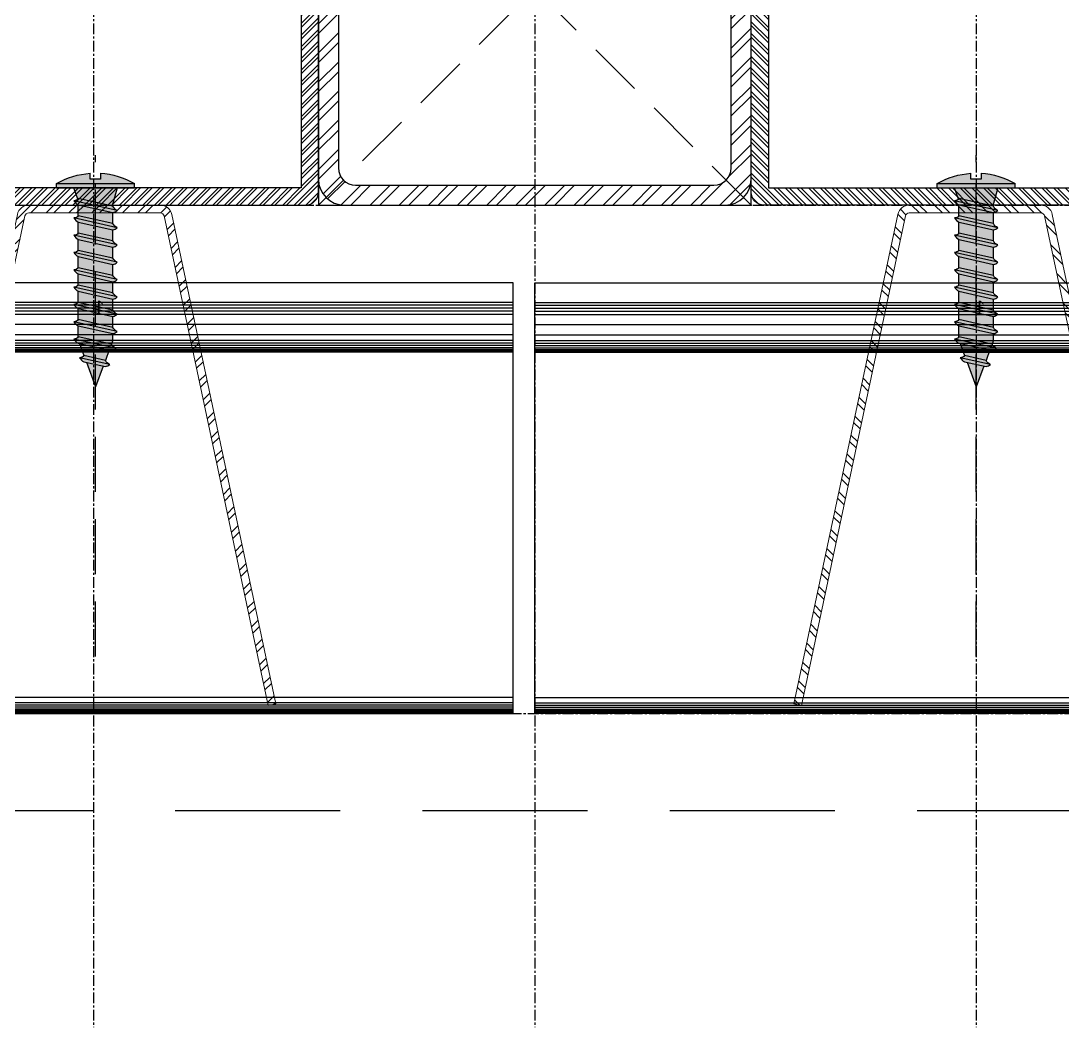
# Model space of a CAD drawing. Header units: millimetres. Extents: x -244126 to 368105, y -173968 to 259060.
# Drawn here: x 57277.5 to 57398, y 65894.4 to 66010.7 of the extents above; entities that cross this region are included whole.
import ezdxf
from ezdxf.xclip import XClip

# ---------------------------------------------------------------- set-up
doc = ezdxf.new("R2010")
doc.units = ezdxf.units.MM
doc.header["$MEASUREMENT"] = 0
doc.header["$XCLIPFRAME"] = 0
doc.linetypes.add('CENTER', pattern=[2, 1.25, -0.25, 0.25, -0.25])
doc.linetypes.add('HIDDEN', pattern=[9.524999999999999, 6.35, -3.175])
for name, color, linetype in [('000 - GRID', 8, 'CENTER'), ('000 - H A T C H', 8, 'Continuous'), ('000 - H I D D E N', 7, 'Continuous'), ('000 - SYMBOL CON', 1, 'Continuous'), ('000 - WIPEOUT', 250, 'Continuous'), ('001 - ASCESSORIES', 1, 'Continuous'), ('002 - STRUCTURAL STEEL', 4, 'Continuous')]:
    doc.layers.add(name, color=color, linetype=linetype)
doc.styles.add('Cetury Gothic', font='GOTHIC.TTF')
doc.styles.add('TA', font='Cordia New.ttf', dxfattribs={"height": 4.5})

# ---------------------------------------------------------------- blocks, each defined once
blk = doc.blocks.new('SCREW No.8 - 25.40mm.')
at = {"layer": '000 - H A T C H'}
h = blk.add_hatch(color=250, dxfattribs=at)
h.dxf.hatch_style = 1
edge = h.paths.add_edge_path()
edge.add_arc((0.001572131985994922, -0.003004541472591889), 0.00104645436818185, 294.1341226855835, 332.4587230169149)
edge.add_arc((0.002512814835426973, -0.002831812036674826), 0.0006567219107839141, 218.6596436729191, 268.88189727229064, ccw=False)
edge.add_line((0.002000000000407447, -0.00324206148889062), (0.001999999999952699, -0.001959526135578933))
edge.add_arc((0.001572131985994922, -0.001004541472184435), 0.00104645436818185, 294.1341226855835, 332.4587230169149)
edge.add_arc((0.002512814835426973, -0.0008318120360399986), 0.0006567219110112446, 225.6091470700266, 268.88189727267775, ccw=False)
edge.add_line((0.002053405502920207, -0.001301095248663849), (0.00250000000050931, -6.938893903907228e-18))
edge.add_line((0.00250000000050931, -6.938893903907228e-18), (0.004500000000007269, -6.938893903907228e-18))
edge.add_line((0.004500000000007269, -6.938893903907228e-18), (0.004500000000007269, 0.0004999999996471091))
edge.add_arc((-4.54754289780368e-13, -0.007337500000176085), 0.009037500000076724, 60.13716564062657, 86.01192822853085)
edge.add_line((0.0006285472118179244, 0.001678116154835152), (0.0006285472118179244, 0.0009934728495863965))
edge.add_line((0.0006285472118179244, 0.0009934728495863965), (-0.000564256135476178, 0.0009934728495863965))
edge.add_line((-0.000564256135476178, 0.0009934728495863965), (-0.000564256135476178, 0.001682368139881874))
edge.add_arc((-4.54754289780368e-13, -0.007337499999948711), 0.009037499999769851, 93.57958905786862, 119.8628343536553)
edge.add_line((-0.004500000000007283, 0.0005000000001018634), (-0.004500000000007283, 0))
edge.add_line((-0.004500000000007283, -6.938893903907228e-18), (-0.002500000000054577, -6.938893903907228e-18))
edge.add_line((-0.002500000000054577, -6.938893903907228e-18), (-0.001999999999952713, -0.001798302246243118))
edge.add_line((-0.001999999999952713, -0.001798302246243118), (-0.001999999999952713, -0.002141140745152377))
edge.add_arc((-0.002869498795917032, -0.001719220970699105), 0.0009664597520114843, 292.4775851523066, 334.1152605710679, ccw=False)
edge.add_arc((-0.001896586149541697, -0.002018123876268881), 0.0008468196992643867, 224.5560261849951, 262.9855147651136)
edge.add_line((-0.001999999999952713, -0.002858605392248144), (-0.001999999999952713, -0.004141140744650336))
edge.add_arc((-0.002869498795917032, -0.003719220970197064), 0.0009664597520114843, 292.4775851523066, 334.1152605710679, ccw=False)
edge.add_arc((-0.001896586149541697, -0.004018123875766839), 0.0008468196992643867, 224.5560261849951, 262.9855147651136)
edge.add_line((-0.001999999999952713, -0.004858605391746103), (-0.001999999999952713, -0.00614114074505779))
edge.add_arc((-0.002869498795917032, -0.005719220970604517), 0.0009664597520114843, 292.4775851523066, 334.1152605710679, ccw=False)
edge.add_arc((-0.001896586149541697, -0.006018123876174293), 0.0008468196992643867, 224.5560261849951, 262.9855147651136)
edge.add_line((-0.001999999999952713, -0.006858605392153556), (-0.001999999999952713, -0.008141140744555748))
edge.add_arc((-0.002869498795917032, -0.007719220970102476), 0.0009664597520114843, 292.4775851523066, 334.1152605710679, ccw=False)
edge.add_arc((-0.001896586149541697, -0.008018123875672252), 0.0008468196992643867, 224.5560261849951, 262.9855147651136)
edge.add_line((-0.001999999999952713, -0.008858605391651515), (-0.001999999999952713, -0.0101411407449632))
edge.add_arc((-0.002869498795917032, -0.00971922097050993), 0.0009664597520114843, 292.4775851523066, 334.1152605710679, ccw=False)
edge.add_arc((-0.001896586149541697, -0.01001812387607971), 0.0008468196992643867, 224.5560261849951, 262.9855147651136)
edge.add_line((-0.001999999999952713, -0.01085860539205897), (-0.001999999999952713, -0.01214114074491591))
edge.add_arc((-0.002869498795462284, -0.01171922097023526), 0.0009664597517016227, 292.4775851325489, 334.11526054717115, ccw=False)
edge.add_arc((-0.001896586149541697, -0.01201812387557766), 0.0008468196992643867, 224.5560261849951, 262.9855147651136)
edge.add_line((-0.001999999999952713, -0.01285860539155693), (-0.001999999999952713, -0.01414114074441387))
edge.add_arc((-0.002869498795917032, -0.0137192209699606), 0.0009664597520114843, 292.4775851523066, 334.1152605710679, ccw=False)
edge.add_arc((-0.001896586149541697, -0.01401812387553037), 0.0008468196992643867, 224.5560261849951, 262.9855147651136)
edge.add_line((-0.001999999999952713, -0.01485860539150963), (-0.001999999999952713, -0.01614114074482132))
edge.add_arc((-0.002869498795462284, -0.01571922097014068), 0.0009664597517016227, 292.4775851325489, 334.11526054717115, ccw=False)
edge.add_arc((-0.001896586149541697, -0.01601812387548308), 0.0008468196992643867, 224.5560261849951, 262.9855147651136)
edge.add_line((-0.001999999999952713, -0.01685860539146234), (-0.001999999999952713, -0.01762908327873448))
edge.add_line((-0.001999999999952713, -0.01762908327873448), (-0.001832542439842662, -0.01807878358317794))
edge.add_arc((-0.00270204123580698, -0.01765686380872467), 0.0009664597520114843, 292.4775851523066, 334.1152605710679, ccw=False)
edge.add_arc((-0.001729128589431646, -0.01795576671429445), 0.0008468196992643867, 224.5560261849951, 262.9855147651136)
edge.add_line((-0.001832542439842662, -0.01879624823027371), (-0.001585462785442367, -0.01874230570797409))
edge.add_line((-0.001585462785442367, -0.01874230570797409), (-0.001136817694259669, -0.01994712341797823))
edge.add_arc((-0.002006316490223987, -0.01952520364352495), 0.0009664597520114843, 292.4775851523066, 334.1152605710679, ccw=False)
edge.add_arc((-0.001033403843848653, -0.01982410654909473), 0.0008468196992643867, 224.5560261849951, 262.9855147651136)
edge.add_line((-0.001136817694259669, -0.02066458806507399), (-0.0008902856002350815, -0.02060917509220418))
edge.add_line((-0.0008902856002350815, -0.02060917509220418), (-6.938893903907228e-18, -0.02300000000013825))
edge.add_line((-6.938893903907228e-18, -0.02300000000013825), (0.001052930587320582, -0.02017239875135602))
edge.add_line((0.001052930587320582, -0.02017239875135602), (0.001344501272342306, -0.02010686246262595))
edge.add_arc((0.0009166332583845291, -0.01915187779923145), 0.00104645436818185, 294.1341226855835, 332.4587230169149)
edge.add_arc((0.00185731610781658, -0.01897914836331439), 0.0006567219107839141, 218.6596436729191, 268.88189727229064, ccw=False)
edge.add_line((0.001344501272797054, -0.01938939781553018), (0.001866062271801631, -0.01798876747034229))
edge.add_line((0.001866062271801631, -0.01798876747034229), (0.001999999999952699, -0.01795952613565533))
edge.add_arc((0.001572131985994922, -0.01700454147226083), 0.00104645436818185, 294.1341226855835, 332.4587230169149)
edge.add_arc((0.002512814835426973, -0.01683181203634377), 0.0006567219107839141, 218.6596436729191, 268.88189727229064, ccw=False)
edge.add_line((0.002000000000407447, -0.01724206148855956), (0.001999999999952699, -0.01595952613570262))
edge.add_arc((0.001572131985994922, -0.01500454147230813), 0.00104645436818185, 294.1341226855835, 332.4587230169149)
edge.add_arc((0.002512814835426973, -0.01483181203639106), 0.0006567219107839141, 218.6596436729191, 268.88189727229064, ccw=False)
edge.add_line((0.002000000000407447, -0.01524206148860686), (0.001999999999952699, -0.01395952613574992))
edge.add_arc((0.001572131985994922, -0.01300454147235542), 0.00104645436818185, 294.1341226855835, 332.4587230169149)
edge.add_arc((0.002512814835426973, -0.01283181203643836), 0.0006567219107839141, 218.6596436729191, 268.88189727229064, ccw=False)
edge.add_line((0.002000000000407447, -0.01324206148865415), (0.001999999999952699, -0.01195952613579721))
edge.add_arc((0.001572131985994922, -0.01100454147240271), 0.00104645436818185, 294.1341226855835, 332.4587230169149)
edge.add_arc((0.002512814835426973, -0.01083181203648565), 0.0006567219107839141, 218.6596436729191, 268.88189727229064, ccw=False)
edge.add_line((0.002000000000407447, -0.01124206148870145), (0.001999999999952699, -0.009959526135389758))
edge.add_arc((0.001572131985994922, -0.00900454147199526), 0.00104645436818185, 294.1341226855835, 332.4587230169149)
edge.add_arc((0.002512814835426973, -0.008831812036078197), 0.0006567219107839141, 218.6596436729191, 268.88189727229064, ccw=False)
edge.add_line((0.002000000000407447, -0.009242061488293991), (0.001999999999952699, -0.0079595261358918))
edge.add_arc((0.001572131985994922, -0.007004541472497301), 0.00104645436818185, 294.1341226855835, 332.4587230169149)
edge.add_arc((0.002512814835426973, -0.006831812036580238), 0.0006567219107839141, 218.6596436729191, 268.88189727229064, ccw=False)
edge.add_line((0.002000000000407447, -0.007242061488796032), (0.001999999999952699, -0.005959526135484346))
edge.add_arc((0.001572131985994922, -0.005004541472089848), 0.00104645436818185, 294.1341226855835, 332.4587230169149)
edge.add_arc((0.002512814835426973, -0.004831812036172785), 0.0006567219107839141, 218.6596436729191, 268.88189727229064, ccw=False)
edge.add_line((0.002000000000407447, -0.005242061488388579), (0.001999999999952699, -0.003959526135986387))
at = {"layer": '001 - ASCESSORIES', "color": 0}
for p, q in [((-0.000564256135476178, 0.001682368139881874), (-0.000564256135476178, 0.0009934728495863965)), ((0.0006285472118179244, 0.0009934728495863965), (0.0006285472118179244, 0.001678116154835152)), ((-0.004500000000007283, -6.938893903907228e-18), (-0.004500000000007283, 0.0005000000001018634)), ((0.004500000000007269, 0.0005000000001018634), (-0.004500000000007283, 0.0005000000001018634)), ((-0.000564256135476178, 0.0009934728495863965), (0.0006285472118179244, 0.0009934728495863965)), ((-6.938893903907228e-18, -6.938893903907228e-18), (-6.938893903907228e-18, 0.0005000000001018634)), ((0.004500000000007269, -6.938893903907228e-18), (0.004500000000007269, 0.0005000000001018634)), ((0.004500000000007269, -6.938893903907228e-18), (-0.004500000000007283, -6.938893903907228e-18)), ((-0.002500000000054577, -6.938893903907228e-18), (-0.001999999999952713, -0.001798302246243118)), ((0.002053405502920207, -0.001301095248891222), (0.002500000000054563, -6.938893903907228e-18)), ((-0.002500000000054577, -0.002612257975670225), (0.002500000000054563, -0.001488408905061085)), ((-0.001999999999952713, -0.002141140745152377), (-0.001999999999952713, -0.001798302246243118)), ((0.001999999999952699, -0.003242061487981125), (0.001999999999952699, -0.001959526135578933)), ((-0.002500000000054577, -0.004612257975168184), (0.002500000000054563, -0.003488408905468539)), ((-0.001999999999952713, -0.004141140744650336), (-0.001999999999952713, -0.002858605392248144)), ((0.001999999999952699, -0.005242061487479084), (0.001999999999952699, -0.003959526135986387)), ((-0.002500000000054577, -0.006612257975575637), (0.002500000000054563, -0.005488408904966498)), ((-0.001999999999952713, -0.00614114074505779), (-0.001999999999952713, -0.004858605391746103)), ((0.001999999999952699, -0.007242061487886538), (0.001999999999952699, -0.005959526135484346)), ((-0.001999999999952713, -0.008141140744555748), (-0.001999999999952713, -0.006858605392153556)), ((-0.002500000000054577, -0.008612257975073596), (0.002500000000054563, -0.007488408905373951)), ((0.001999999999952699, -0.009242061488293991), (0.001999999999952699, -0.0079595261358918)), ((-0.002500000000054577, -0.01061225797548105), (0.002500000000054563, -0.00948840890487191)), ((-0.001999999999952713, -0.0101411407449632), (-0.001999999999952713, -0.008858605391651515)), ((0.001999999999952699, -0.0112420614882467), (0.001999999999952699, -0.009959526135844506)), ((-0.002500000000054577, -0.01261225797497901), (0.002500000000054563, -0.01148840890527936)), ((-0.001999999999952713, -0.01214114074491591), (-0.001999999999952713, -0.01085860539160422)), ((0.001999999999952699, -0.0132420614881994), (0.001999999999952699, -0.01195952613579721)), ((-0.001999999999952713, -0.01414114074486861), (-0.001999999999952713, -0.01285860539155693)), ((-0.002500000000054577, -0.01461225797493172), (0.002500000000054563, -0.01348840890523207)), ((0.001999999999952699, -0.01524206148815211), (0.001999999999952699, -0.01395952613574992)), ((-0.002500000000054577, -0.01661225797488442), (0.002500000000054563, -0.01548840890518478)), ((-0.001999999999952713, -0.01614114074482132), (-0.001999999999952713, -0.01485860539150963)), ((-0.001999999999952713, -0.01762908327873448), (-0.001999999999952713, -0.01685860539146234)), ((0.001999999999952699, -0.01724206148810482), (0.001999999999952699, -0.01595952613570262)), ((-0.002332542439944525, -0.01854990081369579), (0.002500000000054563, -0.01748840890513748)), ((-0.001999999999952713, -0.01762908327873448), (-0.001832542439842662, -0.01807878358317794)), ((0.001866062271801631, -0.01798876747034229), (0.001344501272797054, -0.01938939781553018)), ((-0.001585462785442367, -0.01874230570774672), (-0.001136817694259669, -0.01994712341797823)), ((-0.001636817694361532, -0.02041824064849607), (0.00184450127244417, -0.0196357452321081)), ((0.001052930587320582, -0.02017239875135602), (-6.938893903907228e-18, -0.02300000000013825)), ((-0.0008902856002350815, -0.02060917509220418), (-6.938893903907228e-18, -0.02300000000013825))]:
    blk.add_line(p, q, dxfattribs=at)
for points in [[(-0.001999999999952713, -0.002141140745152377), (0.002000000000407447, -0.001242061488483166, 0.2227123084971428), (0.00250000000050931, -0.001488408905061085, -0.1687989538478069), (0.001999999999952699, -0.001959526135578933), (-0.001999999999952713, -0.002858605392248144, -0.1692696917056407), (-0.002500000000054577, -0.002612257975670225, 0.1837042771978037)], [(-0.001999999999952713, -0.004141140744650336), (0.002000000000407447, -0.00324206148889062, 0.2227123084971428), (0.00250000000050931, -0.003488408905468539, -0.1687989538478069), (0.001999999999952699, -0.003959526135986387), (-0.001999999999952713, -0.004858605391746103, -0.1692696917056407), (-0.002500000000054577, -0.004612257975168184, 0.1837042771978037)], [(-0.001999999999952713, -0.00614114074505779), (0.002000000000407447, -0.005242061488388579, 0.2227123084971428), (0.00250000000050931, -0.005488408904966498, -0.1687989538478069), (0.001999999999952699, -0.005959526135484346), (-0.001999999999952713, -0.006858605392153556, -0.1692696917056407), (-0.002500000000054577, -0.006612257975575637, 0.1837042771978037)], [(-0.001999999999952713, -0.008141140744555748), (0.002000000000407447, -0.007242061488796032, 0.2227123084971428), (0.00250000000050931, -0.007488408905373951, -0.1687989538478069), (0.001999999999952699, -0.0079595261358918), (-0.001999999999952713, -0.008858605391651515, -0.1692696917056407), (-0.002500000000054577, -0.008612257975073596, 0.1837042771978037)], [(-0.001999999999952713, -0.0101411407449632), (0.002000000000407447, -0.009242061488293991, 0.2227123084971428), (0.00250000000050931, -0.00948840890487191, -0.1687989538478069), (0.001999999999952699, -0.009959526135389758), (-0.001999999999952713, -0.01085860539205897, -0.1692696917056407), (-0.002500000000054577, -0.01061225797548105, 0.1837042771978037)], [(-0.001999999999952713, -0.01214114074446116), (0.002000000000407447, -0.01124206148870145, 0.2227123084971428), (0.00250000000050931, -0.01148840890527936, -0.1687989538478069), (0.001999999999952699, -0.01195952613579721), (-0.001999999999952713, -0.01285860539155693, -0.1692696917056407), (-0.002500000000054577, -0.01261225797497901, 0.1837042771978037)], [(-0.001999999999952713, -0.01414114074441387), (0.002000000000407447, -0.01324206148865415, 0.2227123084971428), (0.00250000000050931, -0.01348840890523207, -0.1687989538478069), (0.001999999999952699, -0.01395952613574992), (-0.001999999999952713, -0.01485860539150963, -0.1692696917056407), (-0.002500000000054577, -0.01461225797493172, 0.1837042771978037)], [(-0.001999999999952713, -0.01614114074436657), (0.002000000000407447, -0.01524206148860686, 0.2227123084971428), (0.00250000000050931, -0.01548840890518478, -0.1687989538478069), (0.001999999999952699, -0.01595952613570262), (-0.001999999999952713, -0.01685860539146234, -0.1692696917056407), (-0.002500000000054577, -0.01661225797488442, 0.1837042771978037)], [(-0.001832542439842662, -0.01807878358317794), (0.002000000000407447, -0.01724206148855956, 0.2227123084971428), (0.00250000000050931, -0.01748840890513748, -0.1687989538478069), (0.001999999999952699, -0.01795952613565533), (-0.001832542439842662, -0.01879624823027371, -0.1692696917056407), (-0.002332542439944525, -0.01854990081369579, 0.1837042771978037)], [(-0.001136817694259669, -0.01994712341797823), (0.001344501272797054, -0.01938939781553018, 0.2227123084971428), (0.001844501272898917, -0.0196357452321081, -0.1687989538478069), (0.001344501272342306, -0.02010686246262595), (-0.001136817694259669, -0.02066458806507399, -0.1692696917056407), (-0.001636817694361532, -0.02041824064849607, 0.1837042771978037)]]:
    blk.add_lwpolyline(points, format="xyb", close=True, dxfattribs=at)
for start, end in [(93.57958906065036, 119.8628343567549), (60.13716564345505, 86.01192823129443)]:
    blk.add_arc((-6.938893903907228e-18, -0.007337500000176085), 0.009037499999938388, start, end, dxfattribs=at)
at = {"layer": 'Defpoints', "color": 250, "linetype": 'HIDDEN', "ltscale": 0.001}
blk.add_line((-6.938893903907228e-18, -0.05418453891507358), (-6.938893903907228e-18, 0.003769262627057617), dxfattribs=at)
at = {"layer": 'Defpoints', "color": 2, "insert": (-0.0004200231551294634, -0.01303499230198214), "char_height": 0.001, "width": 0.05968444922580751, "attachment_point": 2, "style": 'Cetury Gothic'}
blk.add_mtext('\\A1;{\\H1.68x;\\C150;1\\H0.59542x; }', dxfattribs=at)
blk = doc.blocks.new('*U491')
at = {"layer": '001 - ASCESSORIES', "color": 0, "xscale": 1000, "yscale": 1000, "zscale": 1000}
blk.add_blockref('SCREW No.8 - 25.40mm.', (2.273736754432321e-10, 1.4210854715202e-14), dxfattribs=at)
blk = doc.blocks.new('000 - ASSCESSORIES_FAMELINE_AL.C-CARRIER_FOR_70Z_CUT_VIEW')
at = {"layer": '000 - H A T C H'}
h = blk.add_hatch(dxfattribs=at)
h.set_pattern_fill('ANSI32', color=8, scale=5, angle=180)
h.set_pattern_definition([(225, (54313.89231964308, 62869.96660829977), (1.325825214724776, -1.325825214724777), []), (225, (54313.00843616808, 62869.96660829977), (1.325825214724776, -1.325825214724777), [])])
edge = h.paths.add_edge_path()
edge.add_line((0.8999999999941792, -1.102182119225489e-16), (0.9000000000014543, -7.600020187936025))
edge.add_arc((1.350000000002456, -7.600020187939147), 0.4500000000010018, 179.9999999996025, 257.9999999988209)
edge.add_line((1.256439739125198, -8.040186608268414), (57.84229818835593, -20.06788211937965))
edge.add_line((57.84229818835593, -20.06788211937965), (57.65517766662379, -20.94821496004443))
edge.add_line((57.65517766662379, -20.94821496004443), (1.069319217393058, -8.920519448925916))
edge.add_arc((1.350000000002622, -7.600020187933785), 1.350000000002623, 180.0000000000951, 257.9999999997812, ccw=False)
edge.add_line((-9.307340396611118e-16, -7.600020187936025), (0, 0))
edge.add_line((0, 0), (9.307340396611118e-16, 7.600020187936025))
edge.add_arc((1.350000000002624, 7.600020187933785), 1.350000000002623, 102.00000000021879, 179.9999999999049, ccw=False)
edge.add_line((1.069319217393059, 8.920519448925916), (57.65517766662379, 20.94821496004442))
edge.add_line((57.65517766662379, 20.94821496004442), (57.84229818835593, 20.06788211937964))
edge.add_line((57.84229818835593, 20.06788211937964), (1.256439739125199, 8.040186608268414))
edge.add_arc((1.350000000002458, 7.600020187939147), 0.4500000000010018, 102.0000000011791, 180.0000000003975)
edge.add_line((0.9000000000014561, 7.600020187936025), (0.8999999999941792, 0))
at = {"layer": '001 - ASCESSORIES', "color": 0, "linetype": 'Continuous', "lineweight": 15}
blk.add_lwpolyline([(0.8999999999941792, -1.102182119225489e-16), (0.9000000000014543, -7.600020187936025, 0.3541185725268599), (1.256439739125198, -8.040186608268414), (57.84229818835593, -20.06788211937965), (57.65517766662379, -20.94821496004443), (1.069319217393057, -8.920519448925916, -0.3541185725291565), (-9.307340396611118e-16, -7.600020187936025), (0, 0), (9.307340396611118e-16, 7.600020187936025, -0.3541185725291565), (1.069319217393059, 8.920519448925916), (57.65517766662379, 20.94821496004442), (57.84229818835593, 20.06788211937964), (1.2564397391252, 8.040186608268414, 0.3541185725268599), (0.9000000000014561, 7.600020187936025)], format="xyb", close=True, dxfattribs=at)
blk = doc.blocks.new('*U1723')
at = {"color": 8}
for p, q in [((245.3766046391102, -0.25), (245.3766046391102, -599.7499999999856)), ((245.4363549888512, -0.25), (245.4363549888512, -599.7499999999856)), ((245.5352753437182, -0.25), (245.5352753437182, -599.7499999999856)), ((245.6723773242047, -0.25), (245.6723773242047, -599.7499999999856)), ((245.8462910526578, -0.25), (245.8462910526578, -599.7499999999856)), ((246.0552788405839, -0.25), (246.0552788405839, -599.7499999999856)), ((246.297252551085, -0.25), (246.297252551085, -599.7499999999856)), ((246.5697944628337, -0.25), (246.5697944628337, -599.7499999999856)), ((247.1954120767477, -0.25), (247.1954120767477, -599.7499999999856)), ((287.0940900218775, -0.25), (287.0940900218774, -599.7499999999856)), ((287.1589287543168, -0.25), (287.1589287543167, -599.7499999999856)), ((287.2696212765077, -0.25), (287.2696212765076, -599.7499999999856)), ((287.4246372782945, -0.25), (287.4246372782945, -599.7499999999856)), ((287.6218336830352, -0.25), (287.6218336830352, -599.7499999999856)), ((287.8584842753189, -0.25), (287.8584842753189, -599.7499999999856)), ((288.1313173905728, -0.25), (288.1313173905727, -599.7499999999856)), ((288.4365611454341, -0.25), (288.436561145434, -599.7499999999856)), ((289.1270110158148, -0.25), (289.1270110158147, -599.7499999999856)), ((290.288969299414, -0.25), (290.288969299414, -599.7499999999856)), ((291.4739463223596, -0.25), (291.4739463223595, -599.7499999999856)), ((291.8485352013286, -0.25), (291.8485352013286, -599.7499999999856)), ((292.2041446529183, -0.25), (292.2041446529183, -599.7499999999856)), ((292.5358584213391, -0.25), (292.535858421339, -599.7499999999856)), ((292.8390906056229, -0.25), (292.8390906056229, -599.7499999999856))]:
    blk.add_line(p, q, dxfattribs=at)
at = {"color": 3}
blk.add_lwpolyline([(295.1066213002195, -599.7499999999856), (245.3566213002196, -599.7499999999856), (245.3566213002196, -0.25), (295.1066213002196, -0.25)], close=True, dxfattribs=at)
at = {"layer": '001 - ASCESSORIES', "rotation": 180}
blk.add_blockref('000 - ASSCESSORIES_FAMELINE_AL.C-CARRIER_FOR_70Z_CUT_VIEW', (304.1066213002196, -51.1189124878365), dxfattribs=at)
blk = doc.blocks.new('*U953')
at = {"color": 250}
blk.add_wipeout([(50.00000000000004, 1.265654248072679e-14), (50.00000000000005, 50.000000000000014), (1.4210854715202004e-14, 50.00000000000002), (1.4210854715202004e-14, 1.6653345369377354e-14)], dxfattribs=at).dxf.layer = '000 - WIPEOUT'
at = {"layer": '000 - H A T C H'}
h = blk.add_hatch(dxfattribs=at)
h.set_pattern_fill('ANSI32', color=256, scale=0.25)
h.set_pattern_definition([(45, (37.5, 37.50000000000102), (-1.683798022700467, 1.683798022700467), []), (45, (38.62253250000001, 37.50000000000102), (-1.683798022700467, 1.683798022700467), [])])
edge = h.paths.add_edge_path()
edge.add_line((50, 3), (50.00000000000001, 47))
edge.add_arc((47.00000000000001, 47), 3, 0, 90)
edge.add_line((47.00000000000001, 50), (3.000000000000014, 50))
edge.add_arc((3.000000000000014, 47), 3, 90, 180)
edge.add_line((1.4210854715202e-14, 47), (0, 3))
edge.add_arc((3, 3), 3, 180, 270)
edge.add_line((3, 0), (47, 0))
edge.add_arc((47, 3), 3, 270, 360)
edge = h.paths.add_edge_path(flags=16)
edge.add_line((47.69999999999999, 4.299999999999999), (47.7, 45.7))
edge.add_arc((45.7, 45.7), 2, 0, 90)
edge.add_line((45.7, 47.7), (4.300000000000011, 47.7))
edge.add_arc((4.300000000000013, 45.7), 2, 90, 180)
edge.add_line((2.300000000000013, 45.7), (2.299999999999999, 4.299999999999997))
edge.add_arc((4.299999999999999, 4.299999999999999), 2, 180, 270)
edge.add_line((4.299999999999999, 2.299999999999999), (45.69999999999999, 2.299999999999999))
edge.add_arc((45.69999999999999, 4.299999999999999), 2, 270, 360)
at = {"layer": '000 - H I D D E N', "color": 8, "linetype": 'HIDDEN'}
for p, q in [((50, 0), (1.4210854715202e-14, 50)), ((50.00000000000001, 50), (0, 0))]:
    blk.add_line(p, q, dxfattribs=at)
at = {"layer": '002 - STRUCTURAL STEEL', "color": 0}
for points in [[(50, 3), (50.00000000000001, 47, 0.414213562373095), (47.00000000000001, 50), (3.000000000000014, 50, 0.414213562373095), (1.4210854715202e-14, 47), (0, 3, 0.414213562373095), (3, 0), (47, 0, 0.414213562373095)], [(47.69999999999999, 4.299999999999999), (47.7, 45.7, 0.414213562373095), (45.7, 47.7), (4.300000000000013, 47.7, 0.414213562373095), (2.300000000000013, 45.7), (2.299999999999999, 4.299999999999999, 0.414213562373095), (4.299999999999999, 2.299999999999999), (45.69999999999999, 2.299999999999999, 0.414213562373095)]]:
    blk.add_lwpolyline(points, format="xyb", close=True, dxfattribs=at)
at = {"layer": 'Defpoints', "color": 250}
blk.add_lwpolyline([(50, 0), (50.00000000000001, 50), (1.4210854715202e-14, 50), (0, 0)], close=True, dxfattribs=at)
blk = doc.blocks.new('*U954')
at = {"layer": '000 - H A T C H'}
h = blk.add_hatch(dxfattribs=at)
h.set_pattern_fill('ANSI32', color=256, scale=0.1)
h.set_pattern_definition([(45, (0, 0), (-0.6735192090801867, 0.6735192090801867), []), (45, (0.4490130000000001, 0), (-0.6735192090801867, 0.6735192090801867), [])])
edge = h.paths.add_edge_path()
edge.add_line((0, 1.5), (0, 50))
edge.add_line((0, 50), (-2, 50))
edge.add_line((-2, 50), (-2, 2))
edge.add_line((-2, 2), (-50, 2))
edge.add_line((-50, 2), (-50, 0))
edge.add_line((-50, 0), (-1.5, 0))
edge.add_arc((-1.500000003356063, 1.500000003356063), 1.5, 270, 360)
blk.add_point((0, 0))
at = {"layer": '001 - ASCESSORIES', "color": 0, "linetype": 'ByBlock'}
for points in [[(-2, 50), (-2, 2), (-50, 2), (-50, 0), (-1.5, 0)], [(0, 1.5), (0, 50), (-2, 50)]]:
    blk.add_lwpolyline(points, dxfattribs=at)
blk.add_lwpolyline([(-1.500000003356063, 3.356063205117721e-09, 0.4142135623730951), (-3.356063205117721e-09, 1.500000003356063)], format="xyb", dxfattribs=at)
blk = doc.blocks.new('*U1722')
at = {"color": 8}
for p, q in [((245.3766046391102, -2.75000000000739), (245.3766046391102, -597.2499999999782)), ((245.4363549888512, -2.75000000000739), (245.4363549888512, -597.2499999999782)), ((245.5352753437182, -2.75000000000739), (245.5352753437182, -597.2499999999782)), ((245.6723773242047, -2.75000000000739), (245.6723773242047, -597.2499999999782)), ((245.8462910526578, -2.75000000000739), (245.8462910526578, -597.2499999999782)), ((246.0552788405839, -2.75000000000739), (246.0552788405839, -597.2499999999782)), ((246.297252551085, -2.75000000000739), (246.297252551085, -597.2499999999782)), ((246.5697944628337, -2.75000000000739), (246.5697944628337, -597.2499999999782)), ((247.1954120767477, -2.75000000000739), (247.1954120767477, -597.2499999999782)), ((287.0940900218775, -2.75000000000739), (287.0940900218774, -597.2499999999782)), ((287.1589287543168, -2.75000000000739), (287.1589287543167, -597.2499999999782)), ((287.2696212765077, -2.75000000000739), (287.2696212765076, -597.2499999999782)), ((287.4246372782945, -2.75000000000739), (287.4246372782945, -597.2499999999782)), ((287.6218336830352, -2.75000000000739), (287.6218336830352, -597.2499999999782)), ((287.8584842753189, -2.75000000000739), (287.8584842753189, -597.2499999999782)), ((288.1313173905728, -2.75000000000739), (288.1313173905727, -597.2499999999782)), ((288.4365611454341, -2.75000000000739), (288.436561145434, -597.2499999999782)), ((289.1270110158148, -2.75000000000739), (289.1270110158147, -597.2499999999782)), ((290.288969299414, -2.75000000000739), (290.288969299414, -597.2499999999782)), ((291.4739463223596, -2.75000000000739), (291.4739463223595, -597.2499999999782)), ((291.8485352013286, -2.75000000000739), (291.8485352013286, -597.2499999999782)), ((292.2041446529183, -2.75000000000739), (292.2041446529183, -597.2499999999782)), ((292.5358584213391, -2.75000000000739), (292.535858421339, -597.2499999999782)), ((292.8390906056229, -2.75000000000739), (292.8390906056229, -597.2499999999782))]:
    blk.add_line(p, q, dxfattribs=at)
at = {"color": 3}
blk.add_lwpolyline([(295.1066213002195, -597.2499999999782), (245.3566213002196, -597.2499999999782), (245.3566213002196, -2.75000000000739), (295.1066213002196, -2.75000000000739)], close=True, dxfattribs=at)
at = {"layer": '001 - ASCESSORIES', "rotation": 180}
blk.add_blockref('000 - ASSCESSORIES_FAMELINE_AL.C-CARRIER_FOR_70Z_CUT_VIEW', (304.1066213002196, -51.1189124878365), dxfattribs=at)
blk = doc.blocks.new('*U959')
at = {"color": 3}
blk.add_point((0, -120.0220476191753), dxfattribs=at)
at = {"layer": '000 - GRID', "color": 0, "linetype": 'ByBlock'}
blk.add_line((0, 25), (3.495173032126783e-14, -145.0220476191753), dxfattribs=at)
at = {"style": 'TA', "flags": 1}
blk.add_attdef('LOCATION', (6, 6), '', height=4.5, dxfattribs=at)
blk = doc.blocks.new('*U958')
at = {"layer": '000 - GRID', "color": 0, "linetype": 'ByBlock'}
blk.add_line((0, 25), (3.495173032126783e-14, -228.5943506441545), dxfattribs=at)
at = {"style": 'TA', "flags": 1}
blk.add_attdef('LOCATION', (6, 6), '', height=4.5, dxfattribs=at)

msp = doc.modelspace()

# ---------------------------------------------------------------- block references
at = {"layer": '001 - ASCESSORIES', "color": 1, "xscale": -1}
for p in [(57286.16265985199, 65991.44203720988), (57387.91265984885, 65991.44203720988)]:
    msp.add_blockref('*U491', p, dxfattribs=at)

# ---------------------------------------------------------------- next in the draw order: block references
at = {"color": 7}
ref = msp.add_blockref('*U1723', (57336.66265985198, 65685.33541590966), dxfattribs=dict(at, rotation=90))
XClip(ref).set_block_clipping_path([(367.428605844354, 91.54717532207724), (367.428605844354, -92.04717532206996), (357.428605844354, -102.04717532206996), (244.08457368440577, -102.04717532206996), (234.08457368440577, -92.04717532206996), (234.08457368440577, 91.54717532207724), (244.08457368440577, 101.54717532207724), (357.428605844354, 101.54717532207724)])

# ---------------------------------------------------------------- next in the draw order: block references
at = {"layer": '002 - STRUCTURAL STEEL'}
msp.add_blockref('*U953', (57311.91265985198, 65989.44203721324), dxfattribs=at)

# ---------------------------------------------------------------- next in the draw order: block references
at = {"layer": '001 - ASCESSORIES', "color": 2}
msp.add_blockref('*U954', (57311.91265985533, 65989.44203720988), dxfattribs=at)
at = {"layer": '001 - ASCESSORIES', "color": 2, "xscale": -1}
msp.add_blockref('*U954', (57361.91265984863, 65989.44203720988), dxfattribs=at)

# ---------------------------------------------------------------- next in the draw order: block references
at = {"color": 7}
ref = msp.add_blockref('*U1722', (57337.16265985198, 65685.33541590966), dxfattribs=dict(at, xscale=-1, rotation=270))
XClip(ref).set_block_clipping_path([(367.4286058443613, -92.04717532206996), (367.4286058443613, 91.54717532207724), (357.4286058443613, 101.54717532207724), (244.08457368441304, 101.54717532207724), (234.08457368441304, 91.54717532207724), (234.08457368441304, -92.04717532206996), (244.08457368441304, -102.04717532206996), (357.4286058443613, -102.04717532206996)])

# ---------------------------------------------------------------- next in the draw order: linework, layer by layer
at = {"layer": '000 - SYMBOL CON', "color": 2, "linetype": 'HIDDEN', "ltscale": 3}
msp.add_lwpolyline([(57245.1154845299, 66052.76402175402), (57428.70983517406, 66052.76402175402, -0.414213562373095), (57438.70983517406, 66042.76402175402), (57438.70983517406, 65929.41998959407, -0.414213562373095), (57428.70983517406, 65919.41998959407), (57245.1154845299, 65919.41998959407, -0.414213562373095), (57235.1154845299, 65929.41998959407), (57235.1154845299, 66042.76402175402, -0.414213562373095)], format="xyb", close=True, dxfattribs=at)

# ---------------------------------------------------------------- next in the draw order: block references
at = {"layer": '000 - GRID'}
for p in [(57285.91265985198, 66039.44203721324), (57336.91265985198, 66039.44203721324), (57387.91265984863, 66039.44203721324)]:
    msp.add_blockref('*U959', p, dxfattribs=at)
at = {"layer": '000 - GRID', "rotation": 90}
for p in [(57235.1154845299, 65989.44203720988), (57235.1154845299, 65930.69203720988)]:
    msp.add_blockref('*U958', p, dxfattribs=at)

doc.saveas('drawing.dxf')
